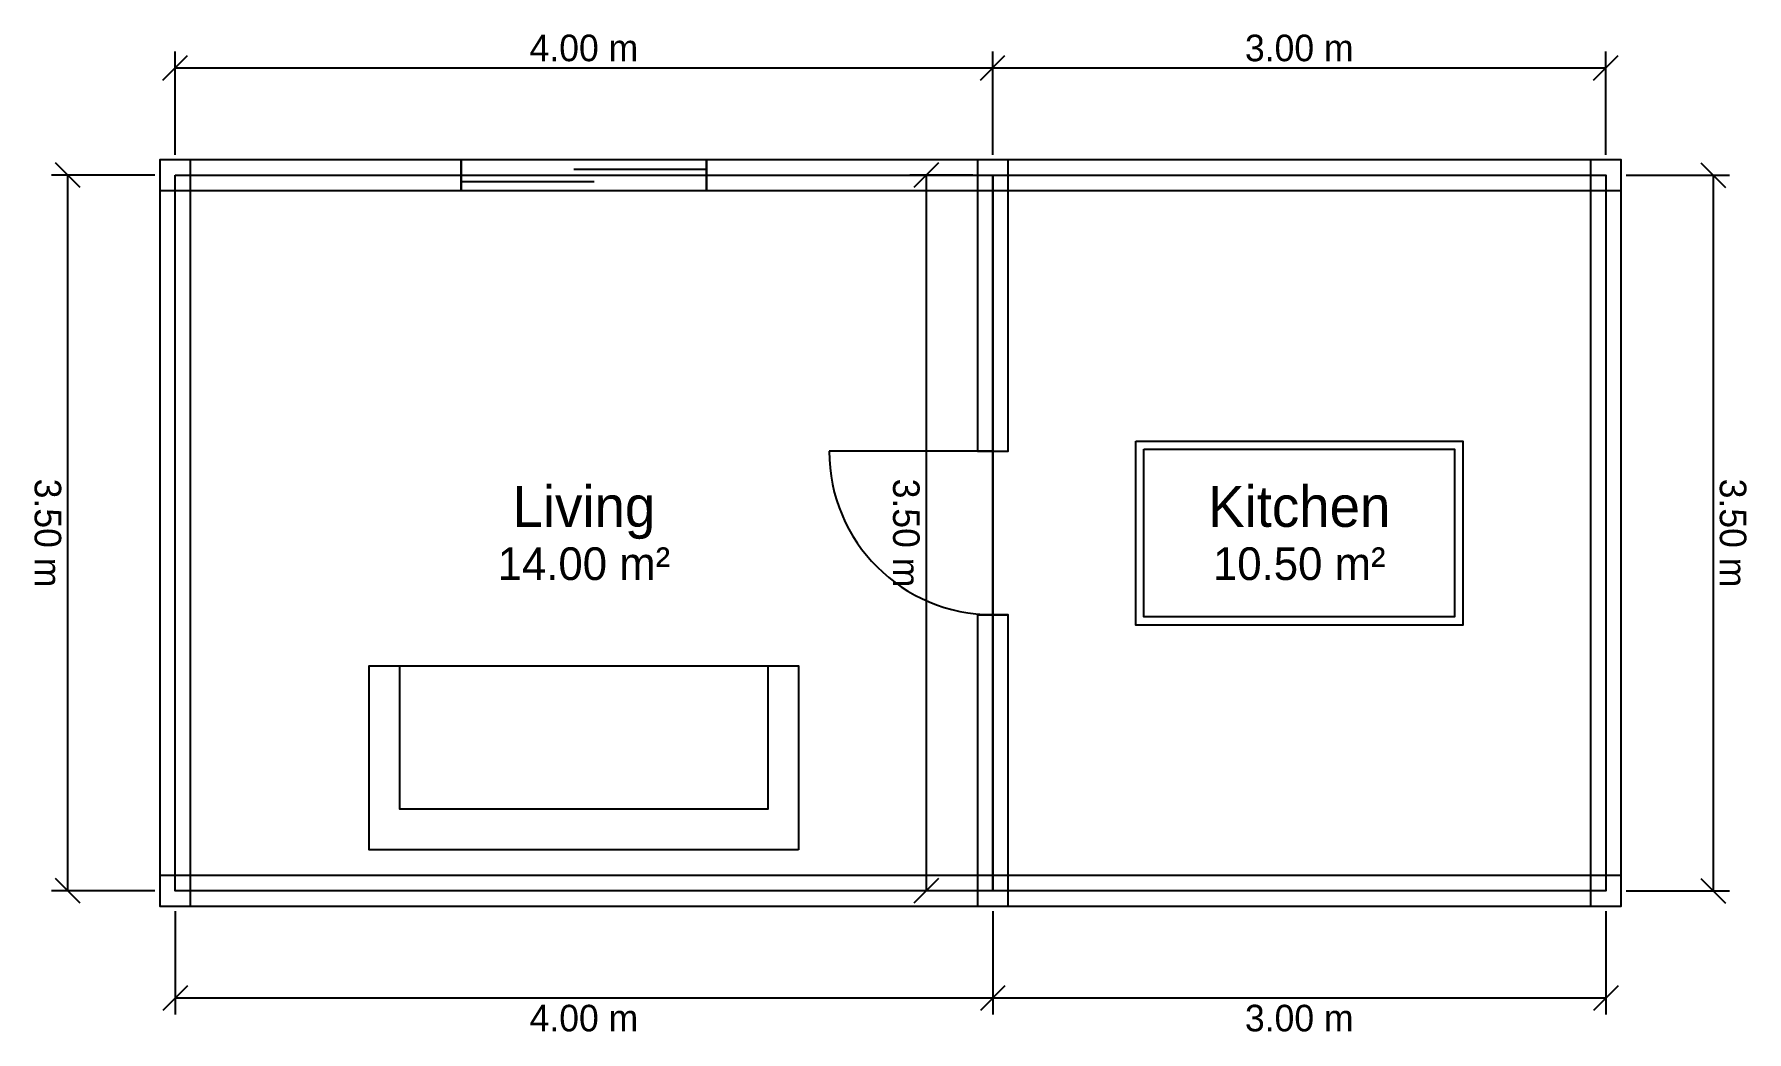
# Model space of a CAD drawing. Header units: metres. Extents: x -0.69 to 7.69, y -4.19 to 0.69.
import ezdxf
from ezdxf.enums import TextEntityAlignment as Align

# ---------------------------------------------------------------- set-up
doc = ezdxf.new("R2010")
doc.units = ezdxf.units.M
for name, color, linetype in [('DIMENSIONS', 1, 'CONTINUOUS'), ('DOORS', 5, 'CONTINUOUS'), ('FURNITURE', 9, 'CONTINUOUS'), ('ROOMS', 8, 'CONTINUOUS'), ('TEXT', 7, 'CONTINUOUS'), ('WALLS', 7, 'CONTINUOUS'), ('WINDOWS', 4, 'CONTINUOUS')]:
    doc.layers.add(name, color=color, linetype=linetype)

msp = doc.modelspace()

# ---------------------------------------------------------------- linework, layer by layer
at = {"layer": 'DIMENSIONS'}
for p, q in [((0, 0.1), (0, 0.605)), ((4, 0.1), (4, 0.605)), ((4, 0.1), (4, 0.605)), ((7, 0.1), (7, 0.605)), ((-0.06, 0.465), (0.06, 0.585)), ((0, 0.525), (4, 0.525)), ((3.94, 0.465), (4.06, 0.585)), ((3.94, 0.465), (4.06, 0.585)), ((4, 0.525), (7, 0.525)), ((6.94, 0.465), (7.06, 0.585)), ((-0.1, 0), (-0.605, 0)), ((-0.465, -0.06), (-0.585, 0.06)), ((-0.525, -3.5), (-0.525, 0)), ((3.9025, 0), (3.595, 0)), ((3.735, 0.06), (3.615, -0.06)), ((3.675, 0), (3.675, -3.5)), ((7.1, 0), (7.605, 0)), ((7.465, 0.06), (7.585, -0.06)), ((7.525, 0), (7.525, -3.5)), ((-0.1, -3.5), (-0.605, -3.5)), ((-0.465, -3.56), (-0.585, -3.44)), ((3.9025, -3.5), (3.595, -3.5)), ((3.735, -3.44), (3.615, -3.56)), ((7.1, -3.5), (7.605, -3.5)), ((7.465, -3.44), (7.585, -3.56)), ((0, -3.6), (0, -4.105)), ((4, -3.6), (4, -4.105)), ((4, -3.6), (4, -4.105)), ((7, -3.6), (7, -4.105)), ((0.06, -3.965), (-0.06, -4.085)), ((4.06, -3.965), (3.94, -4.085)), ((4.06, -3.965), (3.94, -4.085)), ((7.06, -3.965), (6.94, -4.085)), ((4, -4.025), (0, -4.025)), ((7, -4.025), (4, -4.025))]:
    msp.add_line(p, q, dxfattribs=at)
at = {"layer": 'DOORS'}
for points in [[(4, -1.35), (3.2, -1.35)], [(3.925, -1.35), (4.075, -1.35)], [(3.925, -2.15), (4.075, -2.15)]]:
    msp.add_lwpolyline(points, dxfattribs=at)
msp.add_arc((4, -1.35), 0.8, 180, 270, dxfattribs=at)
at = {"layer": 'FURNITURE'}
for points in [[(4.7, -1.3), (6.3, -1.3), (6.3, -2.2), (4.7, -2.2)], [(4.74, -1.34), (6.26, -1.34), (6.26, -2.16), (4.74, -2.16)], [(3.05, -3.3), (0.95, -3.3), (0.95, -2.4), (3.05, -2.4)]]:
    msp.add_lwpolyline(points, close=True, dxfattribs=at)
msp.add_lwpolyline([(2.9, -2.4), (2.9, -3.1), (1.1, -3.1), (1.1, -2.4)], dxfattribs=at)
at = {"layer": 'ROOMS'}
for points in [[(0, 0), (4, 0), (4, -3.5), (0, -3.5)], [(4, 0), (7, 0), (7, -3.5), (4, -3.5)]]:
    msp.add_lwpolyline(points, close=True, dxfattribs=at)
at = {"layer": 'WALLS'}
for points in [[(-0.075, -0.075), (1.4, -0.075), (1.4, 0.075), (-0.075, 0.075)], [(0.075, -3.575), (0.075, 0.075), (-0.075, 0.075), (-0.075, -3.575)], [(2.6, -0.075), (4.075, -0.075), (4.075, 0.075), (2.6, 0.075)], [(3.925, 0.075), (3.925, -1.35), (4.075, -1.35), (4.075, 0.075)], [(3.925, -0.075), (7.075, -0.075), (7.075, 0.075), (3.925, 0.075)], [(6.925, 0.075), (6.925, -3.575), (7.075, -3.575), (7.075, 0.075)], [(3.925, -2.15), (3.925, -3.575), (4.075, -3.575), (4.075, -2.15)], [(4.075, -3.425), (-0.075, -3.425), (-0.075, -3.575), (4.075, -3.575)], [(7.075, -3.425), (3.925, -3.425), (3.925, -3.575), (7.075, -3.575)]]:
    msp.add_lwpolyline(points, close=True, dxfattribs=at)
at = {"layer": 'WINDOWS'}
msp.add_lwpolyline([(1.4, -0.075), (2.6, -0.075), (2.6, 0.075), (1.4, 0.075)], close=True, dxfattribs=at)
for points in [[(1.4, 0), (2.6, 0)], [(1.95, 0.03), (2.6, 0.03)], [(1.4, -0.03), (2.05, -0.03)]]:
    msp.add_lwpolyline(points, dxfattribs=at)

# ---------------------------------------------------------------- texts
at = {"layer": 'DIMENSIONS'}
for s, p in [('4.00 m', (2, 0.6225)), ('3.00 m', (5.5, 0.6225)), ('4.00 m', (2, -4.1225)), ('3.00 m', (5.5, -4.1225))]:
    msp.add_text(s, height=0.13, dxfattribs=at).set_placement(p, align=Align.MIDDLE_CENTER)
for p in [(-0.6225, -1.75), (3.5775, -1.75), (7.6225, -1.75)]:
    msp.add_text('3.50 m', height=0.13, rotation=-90, dxfattribs=at).set_placement(p, align=Align.MIDDLE_CENTER)
at = {"layer": 'TEXT'}
for s, height, p in [('Living', 0.2, (2, -1.62)), ('Kitchen', 0.2, (5.5, -1.62)), ('14.00 m²', 0.16, (2, -1.9)), ('10.50 m²', 0.16, (5.5, -1.9))]:
    msp.add_text(s, height=height, dxfattribs=at).set_placement(p, align=Align.MIDDLE_CENTER)

doc.saveas('drawing.dxf')
